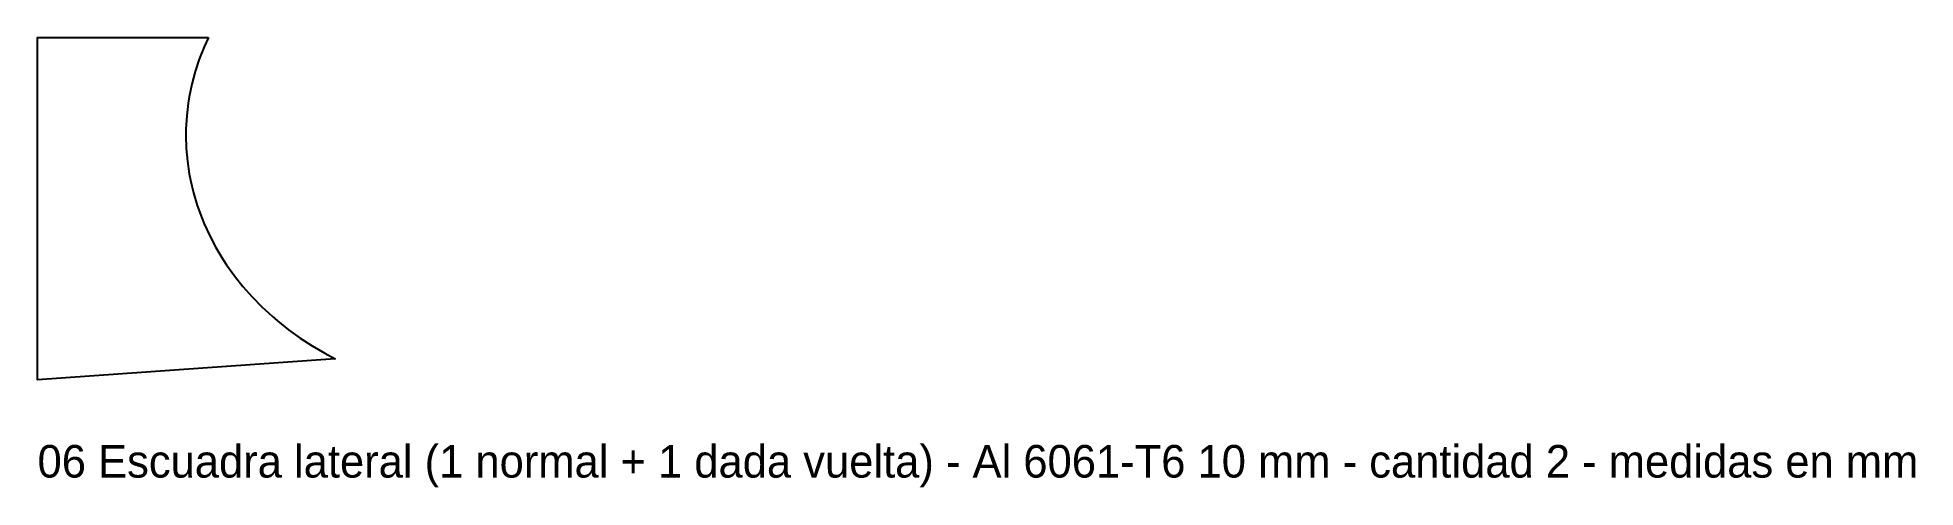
# Model space of a CAD drawing. Header units: millimetres. Extents: x 74 to 305, y -43 to 12.
import ezdxf

# ---------------------------------------------------------------- set-up
doc = ezdxf.new("R2010")
doc.units = ezdxf.units.MM
doc.layers.add('CORTE', color=1, linetype='Continuous')
doc.layers.add('NOTAS', color=3, linetype='Continuous')

msp = doc.modelspace()

# ---------------------------------------------------------------- linework, layer by layer
at = {"layer": 'CORTE'}
msp.add_lwpolyline([(95, 12), (94.48, 10.85), (93.88, 9.35), (93.38, 7.83), (92.97, 6.29), (92.64, 4.73), (92.52, 3.94), (92.33, 2.38), (92.24, 0.8), (92.23, -0.01), (92.27, -1.59), (92.41, -3.16), (92.64, -4.72), (92.79, -5.51), (93.16, -7.07), (93.62, -8.6), (94.17, -10.1), (94.48, -10.86), (95.16, -12.33), (95.93, -13.78), (96.77, -15.18), (97.23, -15.88), (98.2, -17.23), (99.25, -18.54), (100.37, -19.81), (101.57, -21.03), (102.83, -22.19), (103.49, -22.76), (104.86, -23.85), (106.29, -24.88), (107.76, -25.84), (109.3, -26.75), (110.56, -27.42), (74, -30), (74, 12), (95, 12)], close=True, dxfattribs=at)

# ---------------------------------------------------------------- texts
at = {"layer": 'NOTAS'}
msp.add_text('06 Escuadra lateral (1 normal + 1 dada vuelta) - Al 6061-T6 10 mm - cantidad 2 - medidas en mm', height=4, dxfattribs=at).set_placement((74, -42))

doc.saveas('drawing.dxf')
